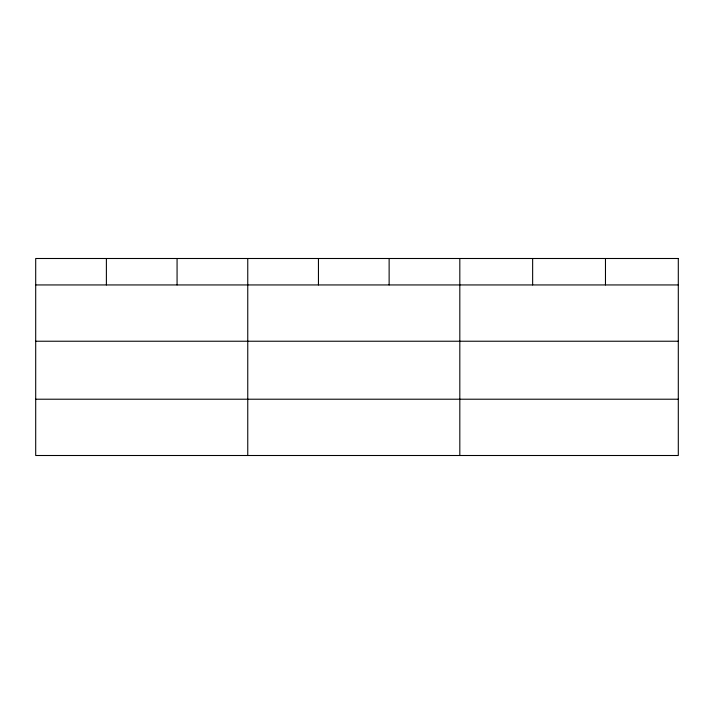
<?xml version="1.0" encoding="UTF-8"?>
<svg xmlns="http://www.w3.org/2000/svg" width="714" height="714" viewBox="0 0 714 714"><rect width="100%" height="100%" fill="white"/><g stroke="black" fill="none" stroke-linecap="round" stroke-linejoin="round"><path stroke-width="1.07" d="M35.7 284.94L678.3 284.94M35.7 341.23L678.3 341.23M35.7 399.215L678.3 399.215M605.472 258.495L605.472 284.94M532.644 258.495L532.644 284.94M459.816 258.495L459.816 455.505M389.13 258.495L389.13 284.94M318.444 258.495L318.444 284.94M247.758 258.495L247.758 455.505M177.072 258.495L177.072 284.94M106.386 258.495L106.386 284.94M678.3 258.495L35.7 258.495L35.7 455.505L678.3 455.505L678.3 258.495"/></g></svg>
